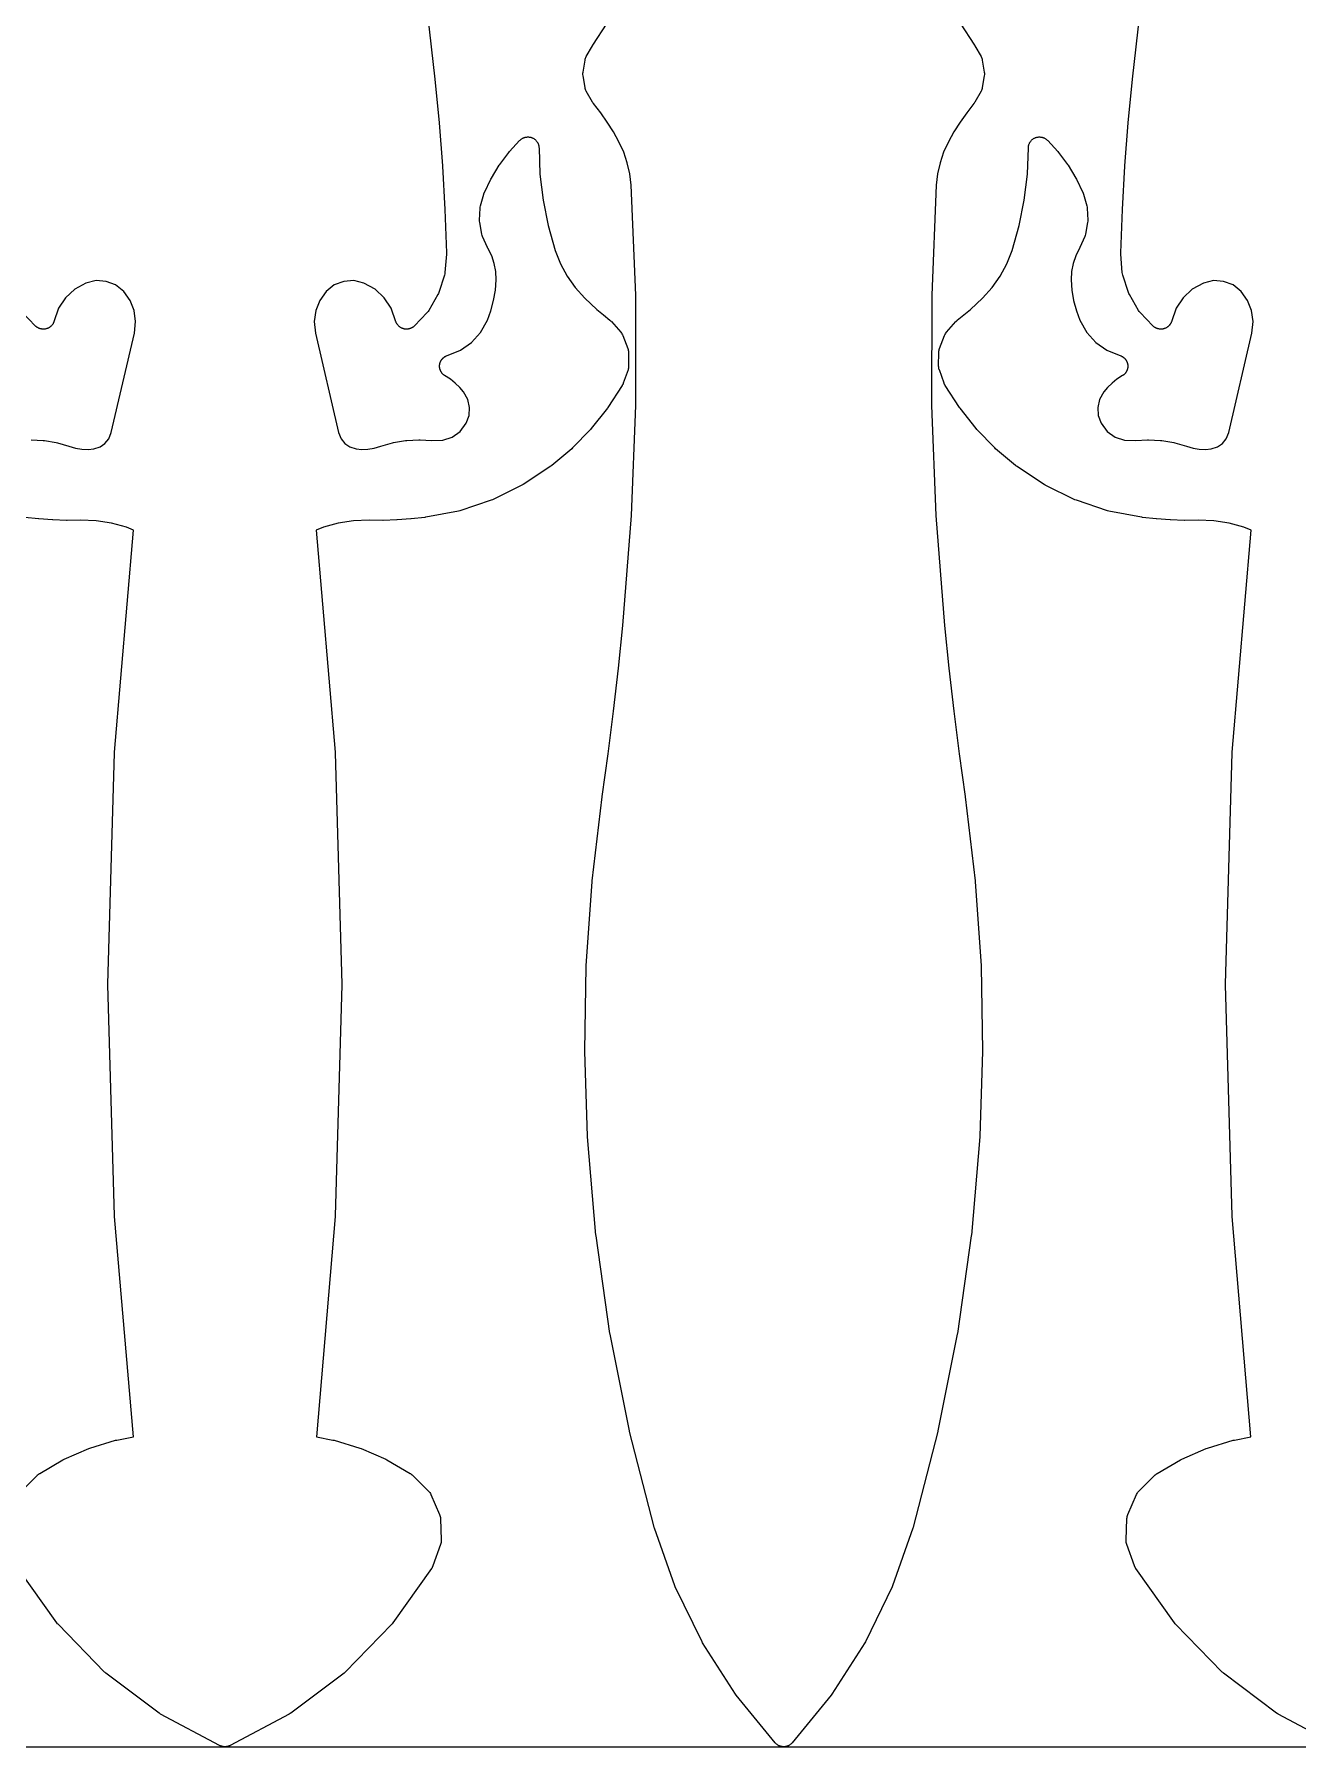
# Model space of a CAD drawing. Header units: metres. Extents: x 0 to 3000, y 0 to 1240.
# Drawn here: x 2038.1 to 2264.3, y 0 to 306.6 of the extents above; entities that cross this region are included whole.
import ezdxf

# ---------------------------------------------------------------- set-up
doc = ezdxf.new("R2010")
doc.units = ezdxf.units.M

msp = doc.modelspace()

# ---------------------------------------------------------------- linework, layer by layer
at = {"color": 7}
msp.add_lwpolyline([(0, 0), (3000, 0), (3000, 1240), (0, 1240), (0, 0)], close=True, dxfattribs=at)
at = {"color": 1}
for points in [[(2108.16, 313.37), (2109.84, 298.56), (2109.84, 298.54), (2109.84, 298.53), (2110.58, 290.81), (2110.59, 290.77), (2111.18, 283.04), (2111.18, 283), (2111.63, 275.26), (2111.63, 275.22), (2111.93, 267.47), (2111.93, 267.45), (2111.93, 267.42), (2111.93, 267.35), (2111.93, 267.28), (2111.93, 267.25), (2111.93, 267.23), (2111.65, 263.94), (2111.62, 263.72), (2111.56, 263.5), (2110.57, 260.4), (2110.49, 260.19), (2110.39, 259.99), (2108.74, 257.18), (2108.61, 257), (2108.47, 256.82), (2106.2, 254.43), (2106.14, 254.37), (2106.08, 254.31), (2106.07, 254.3), (2106.06, 254.29), (2105.99, 254.24), (2105.93, 254.19), (2105.92, 254.18), (2105.9, 254.17), (2105.83, 254.13), (2105.76, 254.08), (2105.75, 254.07), (2105.74, 254.07), (2105.66, 254.03), (2105.59, 253.99), (2105.58, 253.98), (2105.56, 253.98), (2105.49, 253.95), (2105.41, 253.91), (2105.39, 253.91), (2105.38, 253.91), (2105.3, 253.88), (2105.22, 253.86), (2105.21, 253.86), (2105.19, 253.85), (2105.11, 253.84), (2105.03, 253.82), (2105.01, 253.82), (2105, 253.82), (2104.92, 253.81), (2104.83, 253.8), (2104.82, 253.8), (2104.8, 253.8), (2104.72, 253.8), (2104.64, 253.81), (2104.62, 253.81), (2104.61, 253.81), (2104.52, 253.82), (2104.44, 253.83), (2104.43, 253.83), (2104.41, 253.83), (2104.33, 253.85), (2104.25, 253.87), (2104.23, 253.87), (2104.22, 253.87), (2104.14, 253.9), (2104.06, 253.92), (2104.05, 253.93), (2104.03, 253.93), (2103.96, 253.97), (2103.88, 254), (2103.87, 254.01), (2103.85, 254.01), (2103.78, 254.05), (2103.71, 254.09), (2103.7, 254.1), (2103.68, 254.11), (2103.61, 254.16), (2103.55, 254.2), (2103.53, 254.21), (2103.52, 254.22), (2103.46, 254.28), (2103.39, 254.33), (2103.38, 254.34), (2103.37, 254.35), (2103.32, 254.41), (2103.26, 254.47), (2103.25, 254.48), (2103.24, 254.49), (2103.19, 254.56), (2103.13, 254.62), (2103.13, 254.63), (2103.12, 254.64), (2103.07, 254.72), (2103.03, 254.78), (2103.02, 254.8), (2103.01, 254.81), (2102.97, 254.88), (2102.93, 254.96), (2102.93, 254.97), (2102.92, 254.99), (2102.89, 255.06), (2102.86, 255.14), (2102.02, 257.54), (2100.78, 259.43), (2099.13, 260.97), (2097.15, 262.07), (2095.32, 262.5), (2093.52, 262.37), (2091.84, 261.72), (2090.37, 260.54), (2089.23, 258.95), (2088.51, 257.13), (2088.24, 255.2), (2088.47, 253.1), (2092.59, 235.32), (2093.05, 234.17), (2093.72, 233.34), (2094.6, 232.74), (2095.73, 232.39), (2096.76, 232.29), (2097.87, 232.33), (2098.98, 232.51), (2100.17, 232.85), (2102.23, 233.46), (2102.46, 233.51), (2104.57, 233.86), (2104.8, 233.89), (2106.94, 234), (2107.18, 233.99), (2109.23, 233.86), (2111.25, 233.91), (2112.92, 234.48), (2114.36, 235.51), (2115.45, 236.97), (2115.95, 238.36), (2116.04, 239.8), (2115.72, 241.22), (2114.94, 242.6), (2114.28, 243.37), (2113.48, 244.15), (2112.61, 244.84), (2111.59, 245.5), (2111.57, 245.51), (2111.54, 245.53), (2111.49, 245.57), (2111.43, 245.61), (2111.41, 245.63), (2111.39, 245.65), (2111.34, 245.69), (2111.28, 245.74), (2111.26, 245.76), (2111.24, 245.78), (2111.2, 245.83), (2111.15, 245.88), (2111.13, 245.91), (2111.11, 245.93), (2111.07, 245.98), (2111.03, 246.04), (2111.01, 246.06), (2111, 246.09), (2110.96, 246.15), (2110.93, 246.21), (2110.91, 246.23), (2110.9, 246.26), (2110.87, 246.32), (2110.84, 246.38), (2110.83, 246.41), (2110.82, 246.44), (2110.79, 246.5), (2110.77, 246.57), (2110.76, 246.59), (2110.75, 246.62), (2110.74, 246.69), (2110.72, 246.76), (2110.71, 246.78), (2110.71, 246.81), (2110.7, 246.88), (2110.69, 246.95), (2110.69, 246.98), (2110.68, 247.01), (2110.68, 247.08), (2110.67, 247.14), (2110.68, 247.17), (2110.67, 247.2), (2110.68, 247.27), (2110.68, 247.34), (2110.68, 247.37), (2110.69, 247.4), (2110.7, 247.47), (2110.71, 247.54), (2110.71, 247.56), (2110.72, 247.59), (2110.74, 247.66), (2110.75, 247.73), (2110.76, 247.75), (2110.77, 247.78), (2110.79, 247.85), (2110.81, 247.91), (2110.83, 247.94), (2110.84, 247.97), (2110.87, 248.03), (2110.9, 248.09), (2110.91, 248.12), (2110.92, 248.14), (2110.96, 248.2), (2110.99, 248.26), (2111.01, 248.28), (2111.03, 248.31), (2111.07, 248.36), (2111.11, 248.42), (2111.13, 248.44), (2111.14, 248.47), (2111.19, 248.52), (2111.24, 248.57), (2111.26, 248.59), (2111.28, 248.61), (2111.33, 248.66), (2111.38, 248.7), (2111.4, 248.72), (2111.42, 248.74), (2111.48, 248.78), (2111.54, 248.82), (2111.56, 248.84), (2111.58, 248.85), (2111.64, 248.89), (2111.7, 248.93), (2111.73, 248.94), (2111.75, 248.95), (2111.82, 248.98), (2111.88, 249.01), (2111.91, 249.02), (2111.93, 249.03), (2114.42, 250.03), (2116.41, 251.41), (2118.03, 253.2), (2119.26, 255.4), (2119.88, 257.11), (2120.36, 258.93), (2120.67, 260.79), (2120.8, 262.65), (2120.73, 264.12), (2120.47, 265.54), (2120.01, 266.92), (2119.29, 268.34), (2119.28, 268.38), (2119.25, 268.43), (2118.39, 270.38), (2118.31, 270.59), (2118.25, 270.82), (2117.87, 272.89), (2117.84, 273.12), (2117.84, 273.35), (2117.93, 275.45), (2117.95, 275.68), (2118.01, 275.91), (2118.59, 277.96), (2118.61, 278.02), (2118.63, 278.09), (2118.64, 278.12), (2118.65, 278.15), (2118.68, 278.21), (2118.71, 278.27), (2119.86, 280.69), (2119.95, 280.87), (2121.34, 283.16), (2121.45, 283.32), (2123.06, 285.46), (2123.19, 285.61), (2125.01, 287.58), (2125.01, 287.58), (2125.01, 287.59), (2125.08, 287.65), (2125.15, 287.72), (2125.15, 287.72), (2125.15, 287.72), (2125.23, 287.78), (2125.3, 287.84), (2125.3, 287.84), (2125.31, 287.85), (2125.39, 287.9), (2125.47, 287.95), (2125.47, 287.95), (2125.47, 287.95), (2125.56, 288), (2125.64, 288.04), (2125.64, 288.04), (2125.65, 288.04), (2125.73, 288.08), (2125.82, 288.11), (2125.83, 288.12), (2125.83, 288.12), (2125.92, 288.14), (2126.01, 288.17), (2126.01, 288.17), (2126.02, 288.17), (2126.11, 288.19), (2126.2, 288.21), (2126.21, 288.21), (2126.21, 288.21), (2126.3, 288.21), (2126.4, 288.22), (2126.4, 288.22), (2126.41, 288.22), (2126.5, 288.22), (2126.6, 288.22), (2126.6, 288.22), (2126.6, 288.22), (2126.7, 288.21), (2126.79, 288.2), (2126.79, 288.2), (2126.8, 288.2), (2126.89, 288.18), (2126.98, 288.16), (2126.99, 288.16), (2126.99, 288.16), (2127.08, 288.13), (2127.17, 288.1), (2127.17, 288.1), (2127.18, 288.1), (2127.26, 288.06), (2127.35, 288.02), (2127.35, 288.02), (2127.36, 288.02), (2127.44, 287.98), (2127.52, 287.93), (2127.53, 287.93), (2127.53, 287.93), (2127.61, 287.87), (2127.68, 287.82), (2127.69, 287.82), (2127.69, 287.82), (2127.76, 287.75), (2127.84, 287.69), (2127.84, 287.69), (2127.84, 287.69), (2127.91, 287.62), (2127.97, 287.55), (2127.97, 287.55), (2127.98, 287.55), (2128.04, 287.47), (2128.1, 287.4), (2128.1, 287.4), (2128.1, 287.39), (2128.15, 287.31), (2128.2, 287.24), (2128.2, 287.23), (2128.21, 287.23), (2128.25, 287.15), (2128.29, 287.06), (2128.29, 287.06), (2128.3, 287.06), (2128.33, 286.97), (2128.37, 286.88), (2128.37, 286.88), (2128.37, 286.87), (2128.4, 286.78), (2128.42, 286.69), (2128.42, 286.69), (2128.42, 286.69), (2128.44, 286.59), (2128.46, 286.5), (2128.46, 286.5), (2128.46, 286.49), (2128.47, 286.4), (2128.48, 286.3), (2128.48, 286.3), (2128.48, 286.3), (2128.65, 281.55), (2129.19, 276.93), (2130.1, 272.36), (2131.38, 267.89), (2132.32, 265.52), (2133.52, 263.3), (2134.97, 261.25), (2136.69, 259.33), (2137.74, 258.33), (2138.85, 257.32), (2139.99, 256.35), (2141.18, 255.39), (2141.23, 255.34), (2141.28, 255.3), (2141.3, 255.28), (2141.33, 255.26), (2141.37, 255.21), (2141.42, 255.16), (2143.1, 253.26), (2143.22, 253.12), (2143.32, 252.97), (2143.4, 252.82), (2143.47, 252.65), (2144.36, 250.35), (2144.41, 250.19), (2144.45, 250.02), (2144.48, 249.84), (2144.49, 249.67), (2144.52, 247.21), (2144.52, 247.03), (2144.5, 246.85), (2144.46, 246.67), (2144.41, 246.5), (2143.55, 244.12), (2143.54, 244.08), (2143.53, 244.05), (2143.5, 243.99), (2143.5, 243.99), (2143.48, 243.93), (2143.46, 243.9), (2143.45, 243.87), (2143.41, 243.82), (2143.38, 243.76), (2143.37, 243.73), (2143.35, 243.7), (2140.82, 239.8), (2140.71, 239.64), (2137.82, 236.02), (2137.69, 235.87), (2134.46, 232.54), (2134.32, 232.41), (2130.77, 229.41), (2130.76, 229.4), (2130.75, 229.38), (2130.68, 229.34), (2130.62, 229.29), (2130.6, 229.28), (2130.59, 229.27), (2125.66, 225.99), (2125.43, 225.86), (2120.13, 223.27), (2119.89, 223.17), (2114.3, 221.31), (2114.04, 221.24), (2108.23, 220.13), (2108.14, 220.12), (2108.06, 220.1), (2105.62, 219.85), (2105.55, 219.84), (2103.11, 219.67), (2103.04, 219.67), (2100.59, 219.58), (2100.52, 219.58), (2098.1, 219.59), (2095.27, 219.48), (2092.55, 219.07), (2089.9, 218.36), (2088.61, 217.85), (2092.01, 178.05), (2092.02, 177.94), (2093.19, 136.55), (2093.19, 136.44), (2092.02, 95.05), (2092.01, 94.93), (2088.64, 55.46), (2091.59, 54.92), (2091.82, 54.87), (2096.42, 53.47), (2096.63, 53.39), (2101.04, 51.46), (2101.25, 51.36), (2105.41, 48.93), (2105.46, 48.9), (2105.51, 48.87), (2105.54, 48.85), (2105.58, 48.82), (2105.62, 48.79), (2105.66, 48.76), (2105.7, 48.73), (2105.73, 48.7), (2105.77, 48.66), (2105.81, 48.63), (2108.68, 45.79), (2108.81, 45.65), (2108.93, 45.5), (2109.03, 45.34), (2109.11, 45.17), (2110.67, 41.59), (2110.73, 41.41), (2110.78, 41.23), (2110.82, 41.05), (2110.83, 40.86), (2110.98, 36.96), (2110.97, 36.77), (2110.95, 36.58), (2110.92, 36.4), (2110.86, 36.21), (2109.5, 32.42), (2109.47, 32.35), (2109.44, 32.28), (2109.43, 32.26), (2109.42, 32.24), (2109.38, 32.17), (2109.35, 32.1), (2109.34, 32.08), (2109.33, 32.06), (2109.29, 32), (2109.25, 31.94), (2102.32, 22.16), (2102.22, 22.03), (2102.12, 21.92), (2093.81, 13.38), (2093.7, 13.27), (2093.58, 13.17), (2084.05, 6.02), (2083.92, 5.93), (2083.79, 5.85), (2073.2, 0.23), (2073.12, 0.19), (2073.03, 0.15), (2073.03, 0.15), (2073.02, 0.15), (2072.93, 0.12), (2072.85, 0.09), (2072.84, 0.09), (2072.84, 0.08), (2072.75, 0.06), (2072.66, 0.04), (2072.65, 0.04), (2072.65, 0.04), (2072.56, 0.02), (2072.46, 0.01), (2072.46, 0.01), (2072.45, 0.01), (2072.36, 0), (2072.27, 0), (2072.26, 0), (2072.26, 0), (2072.16, 0), (2072.07, 0.01), (2072.07, 0.01), (2072.06, 0.01), (2071.97, 0.02), (2071.88, 0.04), (2071.87, 0.04), (2071.87, 0.04), (2071.78, 0.06), (2071.69, 0.08), (2071.68, 0.09), (2071.68, 0.09), (2071.59, 0.12), (2071.5, 0.15), (2071.5, 0.15), (2071.49, 0.15), (2071.41, 0.19), (2071.32, 0.23), (2060.74, 5.85), (2060.6, 5.93), (2060.48, 6.02), (2050.95, 13.17), (2050.83, 13.27), (2050.71, 13.38), (2042.4, 21.92), (2042.3, 22.03), (2042.2, 22.16), (2035.28, 31.94)], [(2271.32, 0.23), (2260.74, 5.85), (2260.6, 5.93), (2260.48, 6.02), (2250.95, 13.17), (2250.83, 13.27), (2250.71, 13.38), (2242.4, 21.92), (2242.3, 22.03), (2242.2, 22.16), (2235.28, 31.94), (2235.24, 32), (2235.2, 32.06), (2235.19, 32.08), (2235.17, 32.1), (2235.14, 32.17), (2235.1, 32.24), (2235.09, 32.26), (2235.08, 32.28), (2235.06, 32.35), (2235.03, 32.42), (2233.66, 36.21), (2233.61, 36.4), (2233.57, 36.58), (2233.55, 36.77), (2233.55, 36.96), (2233.69, 40.86), (2233.71, 41.05), (2233.74, 41.23), (2233.79, 41.41), (2233.86, 41.59), (2235.41, 45.17), (2235.5, 45.34), (2235.6, 45.5), (2235.71, 45.65), (2235.84, 45.79), (2238.71, 48.63), (2238.75, 48.66), (2238.79, 48.7), (2238.83, 48.73), (2238.86, 48.76), (2238.9, 48.79), (2238.95, 48.82), (2238.98, 48.85), (2239.02, 48.87), (2239.07, 48.9), (2239.11, 48.93), (2243.28, 51.36), (2243.49, 51.46), (2247.89, 53.39), (2248.11, 53.47), (2252.71, 54.87), (2252.93, 54.92), (2255.89, 55.46), (2252.51, 94.93), (2252.51, 95.05), (2251.33, 136.44), (2251.33, 136.55), (2252.51, 177.94), (2252.51, 178.05), (2255.91, 217.85), (2254.63, 218.36), (2251.97, 219.07), (2249.25, 219.48), (2246.42, 219.59), (2244.01, 219.58), (2243.94, 219.58), (2241.49, 219.67), (2241.42, 219.67), (2238.97, 219.84), (2238.9, 219.85), (2236.46, 220.1), (2236.38, 220.12), (2236.3, 220.13), (2230.48, 221.24), (2230.23, 221.31), (2224.64, 223.17), (2224.39, 223.27), (2219.09, 225.86), (2218.86, 225.99), (2213.93, 229.27), (2213.92, 229.28), (2213.91, 229.29), (2213.84, 229.34), (2213.78, 229.38), (2213.76, 229.4), (2213.75, 229.41), (2210.2, 232.41), (2210.06, 232.54), (2206.83, 235.87), (2206.7, 236.02), (2203.82, 239.64), (2203.7, 239.8), (2201.18, 243.7), (2201.16, 243.73), (2201.14, 243.76), (2201.11, 243.82), (2201.08, 243.87), (2201.06, 243.9), (2201.05, 243.93), (2201.02, 243.99), (2201, 244.05), (2200.99, 244.08), (2200.97, 244.12), (2200.12, 246.5), (2200.06, 246.67), (2200.03, 246.85), (2200.01, 247.03), (2200, 247.21), (2200.04, 249.67), (2200.05, 249.84), (2200.07, 250.02), (2200.11, 250.19), (2200.17, 250.35), (2201.05, 252.65), (2201.12, 252.82), (2201.21, 252.97), (2201.31, 253.12), (2201.42, 253.26), (2203.1, 255.16), (2203.15, 255.21), (2203.2, 255.26), (2203.22, 255.28), (2203.24, 255.3), (2203.29, 255.34), (2203.34, 255.39), (2204.53, 256.35), (2205.67, 257.32), (2206.78, 258.33), (2207.83, 259.33), (2209.56, 261.25), (2211.01, 263.3), (2212.21, 265.52), (2213.15, 267.89), (2214.42, 272.36), (2215.33, 276.93), (2215.88, 281.55), (2216.05, 286.3), (2216.05, 286.3), (2216.05, 286.3), (2216.06, 286.4), (2216.06, 286.49), (2216.07, 286.5), (2216.07, 286.5), (2216.08, 286.59), (2216.1, 286.69), (2216.1, 286.69), (2216.1, 286.69), (2216.13, 286.78), (2216.16, 286.87), (2216.16, 286.88), (2216.16, 286.88), (2216.19, 286.97), (2216.23, 287.06), (2216.23, 287.06), (2216.23, 287.06), (2216.27, 287.15), (2216.32, 287.23), (2216.32, 287.23), (2216.32, 287.24), (2216.37, 287.31), (2216.42, 287.39), (2216.43, 287.4), (2216.43, 287.4), (2216.49, 287.47), (2216.55, 287.55), (2216.55, 287.55), (2216.55, 287.55), (2216.62, 287.62), (2216.68, 287.69), (2216.69, 287.69), (2216.69, 287.69), (2216.76, 287.75), (2216.83, 287.82), (2216.84, 287.82), (2216.84, 287.82), (2216.92, 287.87), (2217, 287.93), (2217, 287.93), (2217, 287.93), (2217.08, 287.98), (2217.17, 288.02), (2217.17, 288.02), (2217.17, 288.02), (2217.26, 288.06), (2217.35, 288.1), (2217.35, 288.1), (2217.35, 288.1), (2217.44, 288.13), (2217.54, 288.16), (2217.54, 288.16), (2217.54, 288.16), (2217.63, 288.18), (2217.73, 288.2), (2217.73, 288.2), (2217.73, 288.2), (2217.83, 288.21), (2217.92, 288.22), (2217.93, 288.22), (2217.93, 288.22), (2218.02, 288.22), (2218.12, 288.22), (2218.12, 288.22), (2218.12, 288.22), (2218.22, 288.21), (2218.31, 288.21), (2218.32, 288.21), (2218.32, 288.21), (2218.41, 288.19), (2218.51, 288.17), (2218.51, 288.17), (2218.51, 288.17), (2218.6, 288.14), (2218.7, 288.12), (2218.7, 288.12), (2218.7, 288.11), (2218.79, 288.08), (2218.88, 288.04), (2218.88, 288.04), (2218.88, 288.04), (2218.97, 288), (2219.05, 287.95), (2219.05, 287.95), (2219.06, 287.95), (2219.14, 287.9), (2219.22, 287.85), (2219.22, 287.84), (2219.22, 287.84), (2219.3, 287.78), (2219.37, 287.72), (2219.37, 287.72), (2219.37, 287.72), (2219.44, 287.65), (2219.51, 287.59), (2219.51, 287.58), (2219.51, 287.58), (2221.34, 285.61), (2221.46, 285.46), (2223.07, 283.32), (2223.19, 283.16), (2224.57, 280.87), (2224.67, 280.69), (2225.82, 278.27), (2225.84, 278.21), (2225.87, 278.15), (2225.88, 278.12), (2225.89, 278.09), (2225.91, 278.02), (2225.94, 277.96), (2226.52, 275.91), (2226.57, 275.68), (2226.59, 275.45), (2226.69, 273.35), (2226.69, 273.12), (2226.66, 272.89), (2226.27, 270.82), (2226.21, 270.59), (2226.13, 270.38), (2225.27, 268.43), (2225.25, 268.38), (2225.23, 268.34), (2224.52, 266.92), (2224.06, 265.54), (2223.79, 264.12), (2223.73, 262.65), (2223.86, 260.79), (2224.16, 258.93), (2224.64, 257.11), (2225.26, 255.4), (2226.49, 253.2), (2228.12, 251.41), (2230.1, 250.03), (2232.59, 249.03), (2232.62, 249.02), (2232.65, 249.01), (2232.71, 248.98), (2232.77, 248.95), (2232.8, 248.94), (2232.82, 248.93), (2232.88, 248.89), (2232.94, 248.85), (2232.96, 248.84), (2232.99, 248.82), (2233.04, 248.78), (2233.1, 248.74), (2233.12, 248.72), (2233.14, 248.7), (2233.19, 248.66), (2233.25, 248.61), (2233.27, 248.59), (2233.29, 248.57), (2233.33, 248.52), (2233.38, 248.47), (2233.4, 248.44), (2233.42, 248.42), (2233.46, 248.36), (2233.5, 248.31), (2233.51, 248.28), (2233.53, 248.26), (2233.57, 248.2), (2233.6, 248.14), (2233.61, 248.12), (2233.63, 248.09), (2233.66, 248.03), (2233.69, 247.97), (2233.7, 247.94), (2233.71, 247.91), (2233.73, 247.85), (2233.76, 247.78), (2233.76, 247.75), (2233.77, 247.73), (2233.79, 247.66), (2233.81, 247.59), (2233.81, 247.56), (2233.82, 247.54), (2233.83, 247.47), (2233.84, 247.4), (2233.84, 247.37), (2233.84, 247.34), (2233.85, 247.27), (2233.85, 247.2), (2233.85, 247.17), (2233.85, 247.14), (2233.84, 247.08), (2233.84, 247.01), (2233.84, 246.98), (2233.84, 246.95), (2233.83, 246.88), (2233.82, 246.81), (2233.81, 246.78), (2233.8, 246.76), (2233.79, 246.69), (2233.77, 246.62), (2233.76, 246.59), (2233.75, 246.57), (2233.73, 246.5), (2233.71, 246.44), (2233.69, 246.41), (2233.68, 246.38), (2233.65, 246.32), (2233.63, 246.26), (2233.61, 246.23), (2233.6, 246.21), (2233.56, 246.15), (2233.53, 246.09), (2233.51, 246.06), (2233.49, 246.04), (2233.45, 245.98), (2233.41, 245.93), (2233.39, 245.91), (2233.37, 245.88), (2233.33, 245.83), (2233.28, 245.78), (2233.26, 245.76), (2233.24, 245.74), (2233.19, 245.69), (2233.14, 245.65), (2233.11, 245.63), (2233.09, 245.61), (2233.04, 245.57), (2232.98, 245.53), (2232.96, 245.51), (2232.93, 245.5), (2231.91, 244.84), (2231.04, 244.15), (2230.24, 243.37), (2229.58, 242.6), (2228.81, 241.22), (2228.49, 239.8), (2228.57, 238.36), (2229.08, 236.97), (2230.17, 235.51), (2231.6, 234.48), (2233.27, 233.91), (2235.3, 233.86), (2237.35, 233.99), (2237.58, 234), (2239.72, 233.89), (2239.95, 233.86), (2242.07, 233.51), (2242.29, 233.46), (2244.35, 232.85), (2245.55, 232.51), (2246.65, 232.33), (2247.77, 232.29), (2248.79, 232.39), (2249.92, 232.74), (2250.8, 233.34), (2251.47, 234.17), (2251.93, 235.32), (2256.06, 253.1), (2256.28, 255.2), (2256.01, 257.13), (2255.29, 258.95), (2254.15, 260.54), (2252.68, 261.72), (2251, 262.37), (2249.2, 262.5), (2247.37, 262.07), (2245.39, 260.97), (2243.74, 259.43), (2242.5, 257.54), (2241.66, 255.14), (2241.63, 255.06), (2241.6, 254.99), (2241.6, 254.97), (2241.59, 254.96), (2241.55, 254.88), (2241.51, 254.81), (2241.51, 254.8), (2241.5, 254.78), (2241.45, 254.72), (2241.41, 254.64), (2241.4, 254.63), (2241.39, 254.62), (2241.34, 254.56), (2241.29, 254.49), (2241.28, 254.48), (2241.27, 254.47), (2241.21, 254.41), (2241.15, 254.35), (2241.14, 254.34), (2241.13, 254.33), (2241.07, 254.28), (2241, 254.22), (2240.99, 254.21), (2240.98, 254.2), (2240.91, 254.16), (2240.84, 254.11), (2240.83, 254.1), (2240.82, 254.09), (2240.74, 254.05), (2240.67, 254.01), (2240.66, 254.01), (2240.64, 254), (2240.57, 253.97), (2240.49, 253.93), (2240.48, 253.93), (2240.46, 253.92), (2240.38, 253.9), (2240.3, 253.87), (2240.29, 253.87), (2240.28, 253.87), (2240.19, 253.85), (2240.11, 253.83), (2240.1, 253.83), (2240.08, 253.83), (2240, 253.82), (2239.92, 253.81), (2239.9, 253.81), (2239.89, 253.81), (2239.8, 253.8), (2239.72, 253.8), (2239.71, 253.8), (2239.69, 253.8), (2239.61, 253.81), (2239.52, 253.82), (2239.51, 253.82), (2239.5, 253.82), (2239.41, 253.84), (2239.33, 253.85), (2239.32, 253.86), (2239.3, 253.86), (2239.22, 253.88), (2239.14, 253.91), (2239.13, 253.91), (2239.11, 253.91), (2239.04, 253.95), (2238.96, 253.98), (2238.95, 253.98), (2238.93, 253.99), (2238.86, 254.03), (2238.78, 254.07), (2238.77, 254.07), (2238.76, 254.08), (2238.69, 254.13), (2238.62, 254.17), (2238.61, 254.18), (2238.6, 254.19), (2238.53, 254.24), (2238.47, 254.29), (2238.45, 254.3), (2238.44, 254.31), (2238.38, 254.37), (2238.32, 254.43), (2236.06, 256.82), (2235.91, 257), (2235.79, 257.18), (2234.13, 259.99), (2234.03, 260.19), (2233.95, 260.4), (2232.96, 263.5), (2232.9, 263.72), (2232.87, 263.94), (2232.6, 267.23), (2232.6, 267.25), (2232.59, 267.28), (2232.59, 267.35), (2232.59, 267.42), (2232.59, 267.45), (2232.59, 267.47), (2232.89, 275.22), (2232.89, 275.26), (2233.34, 283), (2233.34, 283.04), (2233.94, 290.77), (2233.94, 290.81), (2234.68, 298.53), (2234.69, 298.54), (2234.69, 298.56), (2236.36, 313.37)], [(2203.84, 308.58), (2206.42, 304.66), (2206.45, 304.61), (2206.49, 304.55), (2207.58, 302.62), (2207.66, 302.47), (2207.72, 302.31), (2207.77, 302.14), (2207.81, 301.97), (2208.17, 299.85), (2208.2, 299.62), (2208.2, 299.4), (2208.17, 299.17), (2207.81, 297.05), (2207.77, 296.88), (2207.72, 296.72), (2207.66, 296.56), (2207.58, 296.4), (2206.49, 294.47), (2206.46, 294.43), (2206.44, 294.39), (2206.41, 294.35), (2206.38, 294.31), (2206.35, 294.27), (2206.32, 294.23), (2205.02, 292.56), (2203.83, 290.86), (2202.73, 289.11), (2201.74, 287.33), (2200.88, 285.48), (2200.24, 283.57), (2199.8, 281.61), (2199.57, 279.57), (2198.75, 259.88), (2198.72, 240.15), (2199.48, 220.44), (2201.02, 200.75), (2201.82, 193.09), (2202.71, 185.42), (2203.69, 177.77), (2204.75, 170.11), (2204.75, 170.09), (2204.76, 170.07), (2206.55, 155.03), (2206.56, 154.93), (2207.59, 139.82), (2207.59, 139.72), (2207.86, 124.58), (2207.86, 124.48), (2207.37, 109.34), (2207.37, 109.28), (2207.36, 109.23), (2205.85, 91.61), (2205.84, 91.5), (2203.35, 74), (2203.33, 73.89), (2199.88, 56.55), (2199.85, 56.44), (2195.44, 39.32), (2195.41, 39.23), (2195.39, 39.15), (2191.75, 28.82), (2191.66, 28.61), (2186.88, 18.8), (2186.76, 18.6), (2180.88, 9.4), (2180.74, 9.21), (2173.81, 0.73), (2173.81, 0.73), (2173.81, 0.73), (2173.74, 0.66), (2173.68, 0.59), (2173.68, 0.59), (2173.67, 0.58), (2173.6, 0.52), (2173.53, 0.46), (2173.53, 0.45), (2173.53, 0.45), (2173.45, 0.4), (2173.38, 0.34), (2173.37, 0.34), (2173.37, 0.33), (2173.29, 0.29), (2173.21, 0.24), (2173.2, 0.24), (2173.2, 0.23), (2173.12, 0.19), (2173.03, 0.15), (2173.03, 0.15), (2173.02, 0.15), (2172.93, 0.12), (2172.85, 0.09), (2172.84, 0.09), (2172.84, 0.08), (2172.75, 0.06), (2172.66, 0.04), (2172.65, 0.04), (2172.65, 0.04), (2172.56, 0.02), (2172.46, 0.01), (2172.46, 0.01), (2172.45, 0.01), (2172.36, 0), (2172.27, 0), (2172.26, 0), (2172.26, 0), (2172.16, 0), (2172.07, 0.01), (2172.07, 0.01), (2172.06, 0.01), (2171.97, 0.02), (2171.88, 0.04), (2171.87, 0.04), (2171.87, 0.04), (2171.78, 0.06), (2171.69, 0.08), (2171.68, 0.09), (2171.68, 0.09), (2171.59, 0.12), (2171.5, 0.15), (2171.5, 0.15), (2171.49, 0.15), (2171.41, 0.19), (2171.32, 0.23), (2171.32, 0.24), (2171.32, 0.24), (2171.23, 0.29), (2171.15, 0.33), (2171.15, 0.34), (2171.15, 0.34), (2171.07, 0.4), (2171, 0.45), (2170.99, 0.45), (2170.99, 0.46), (2170.92, 0.52), (2170.85, 0.58), (2170.85, 0.59), (2170.84, 0.59), (2170.78, 0.66), (2170.72, 0.73), (2170.72, 0.73), (2170.71, 0.73), (2163.78, 9.21), (2163.65, 9.4), (2157.76, 18.6), (2157.65, 18.8), (2152.86, 28.61), (2152.77, 28.82), (2149.14, 39.15), (2149.11, 39.23), (2149.09, 39.32), (2144.67, 56.44), (2144.65, 56.55), (2141.19, 73.89), (2141.17, 74), (2138.68, 91.5), (2138.67, 91.61), (2137.16, 109.23), (2137.16, 109.28), (2137.15, 109.34), (2136.66, 124.48), (2136.66, 124.58), (2136.93, 139.72), (2136.94, 139.82), (2137.97, 154.93), (2137.98, 155.03), (2139.77, 170.07), (2139.77, 170.09), (2139.77, 170.11), (2140.84, 177.77), (2141.81, 185.42), (2142.7, 193.09), (2143.5, 200.75), (2145.05, 220.44), (2145.81, 240.15), (2145.78, 259.88), (2144.95, 279.57), (2144.72, 281.61), (2144.28, 283.57), (2143.64, 285.48), (2142.79, 287.33), (2141.79, 289.11), (2140.69, 290.86), (2139.51, 292.56), (2138.2, 294.23), (2138.17, 294.27), (2138.14, 294.31), (2138.12, 294.35), (2138.09, 294.39), (2138.06, 294.43), (2138.04, 294.47), (2136.94, 296.4), (2136.87, 296.56), (2136.8, 296.72), (2136.75, 296.88), (2136.71, 297.05), (2136.35, 299.17), (2136.32, 299.4), (2136.32, 299.62), (2136.35, 299.85), (2136.71, 301.97), (2136.75, 302.14), (2136.8, 302.31), (2136.87, 302.47), (2136.94, 302.62), (2138.04, 304.55), (2138.07, 304.61), (2138.11, 304.66), (2140.68, 308.58)], [(2037.58, 234), (2039.72, 233.89), (2039.95, 233.86), (2042.07, 233.51), (2042.29, 233.46), (2044.35, 232.85), (2045.55, 232.51), (2046.65, 232.33), (2047.77, 232.29), (2048.79, 232.39), (2049.92, 232.74), (2050.8, 233.34), (2051.47, 234.17), (2051.93, 235.32), (2056.06, 253.1), (2056.28, 255.2), (2056.01, 257.13), (2055.29, 258.95), (2054.15, 260.54), (2052.68, 261.72), (2051, 262.37), (2049.2, 262.5), (2047.37, 262.07), (2045.39, 260.97), (2043.74, 259.43), (2042.5, 257.54), (2041.66, 255.14), (2041.63, 255.06), (2041.6, 254.99), (2041.6, 254.97), (2041.59, 254.96), (2041.55, 254.88), (2041.51, 254.81), (2041.51, 254.8), (2041.5, 254.78), (2041.45, 254.72), (2041.41, 254.64), (2041.4, 254.63), (2041.39, 254.62), (2041.34, 254.56), (2041.29, 254.49), (2041.28, 254.48), (2041.27, 254.47), (2041.21, 254.41), (2041.15, 254.35), (2041.14, 254.34), (2041.13, 254.33), (2041.07, 254.28), (2041, 254.22), (2040.99, 254.21), (2040.98, 254.2), (2040.91, 254.16), (2040.84, 254.11), (2040.83, 254.1), (2040.82, 254.09), (2040.74, 254.05), (2040.67, 254.01), (2040.66, 254.01), (2040.64, 254), (2040.57, 253.97), (2040.49, 253.93), (2040.48, 253.93), (2040.46, 253.92), (2040.38, 253.9), (2040.3, 253.87), (2040.29, 253.87), (2040.28, 253.87), (2040.19, 253.85), (2040.11, 253.83), (2040.1, 253.83), (2040.08, 253.83), (2040, 253.82), (2039.92, 253.81), (2039.9, 253.81), (2039.89, 253.81), (2039.8, 253.8), (2039.72, 253.8), (2039.71, 253.8), (2039.69, 253.8), (2039.61, 253.81), (2039.52, 253.82), (2039.51, 253.82), (2039.5, 253.82), (2039.41, 253.84), (2039.33, 253.85), (2039.32, 253.86), (2039.3, 253.86), (2039.22, 253.88), (2039.14, 253.91), (2039.13, 253.91), (2039.11, 253.91), (2039.04, 253.95), (2038.96, 253.98), (2038.95, 253.98), (2038.93, 253.99), (2038.86, 254.03), (2038.78, 254.07), (2038.77, 254.07), (2038.76, 254.08), (2038.69, 254.13), (2038.62, 254.17), (2038.61, 254.18), (2038.6, 254.19), (2038.53, 254.24), (2038.47, 254.29), (2038.45, 254.3), (2038.44, 254.31), (2038.38, 254.37), (2038.32, 254.43), (2036.06, 256.82)], [(2035.84, 45.79), (2038.71, 48.63), (2038.75, 48.66), (2038.79, 48.7), (2038.83, 48.73), (2038.86, 48.76), (2038.9, 48.79), (2038.95, 48.82), (2038.98, 48.85), (2039.02, 48.87), (2039.07, 48.9), (2039.11, 48.93), (2043.28, 51.36), (2043.49, 51.46), (2047.89, 53.39), (2048.11, 53.47), (2052.71, 54.87), (2052.93, 54.92), (2055.89, 55.46), (2052.51, 94.93), (2052.51, 95.05), (2051.33, 136.44), (2051.33, 136.55), (2052.51, 177.94), (2052.51, 178.05), (2055.91, 217.85), (2054.63, 218.36), (2051.97, 219.07), (2049.25, 219.48), (2046.42, 219.59), (2044.01, 219.58), (2043.94, 219.58), (2041.49, 219.67), (2041.42, 219.67), (2038.97, 219.84), (2038.9, 219.85), (2036.46, 220.1)]]:
    msp.add_lwpolyline(points, dxfattribs=at)

doc.saveas('drawing.dxf')
